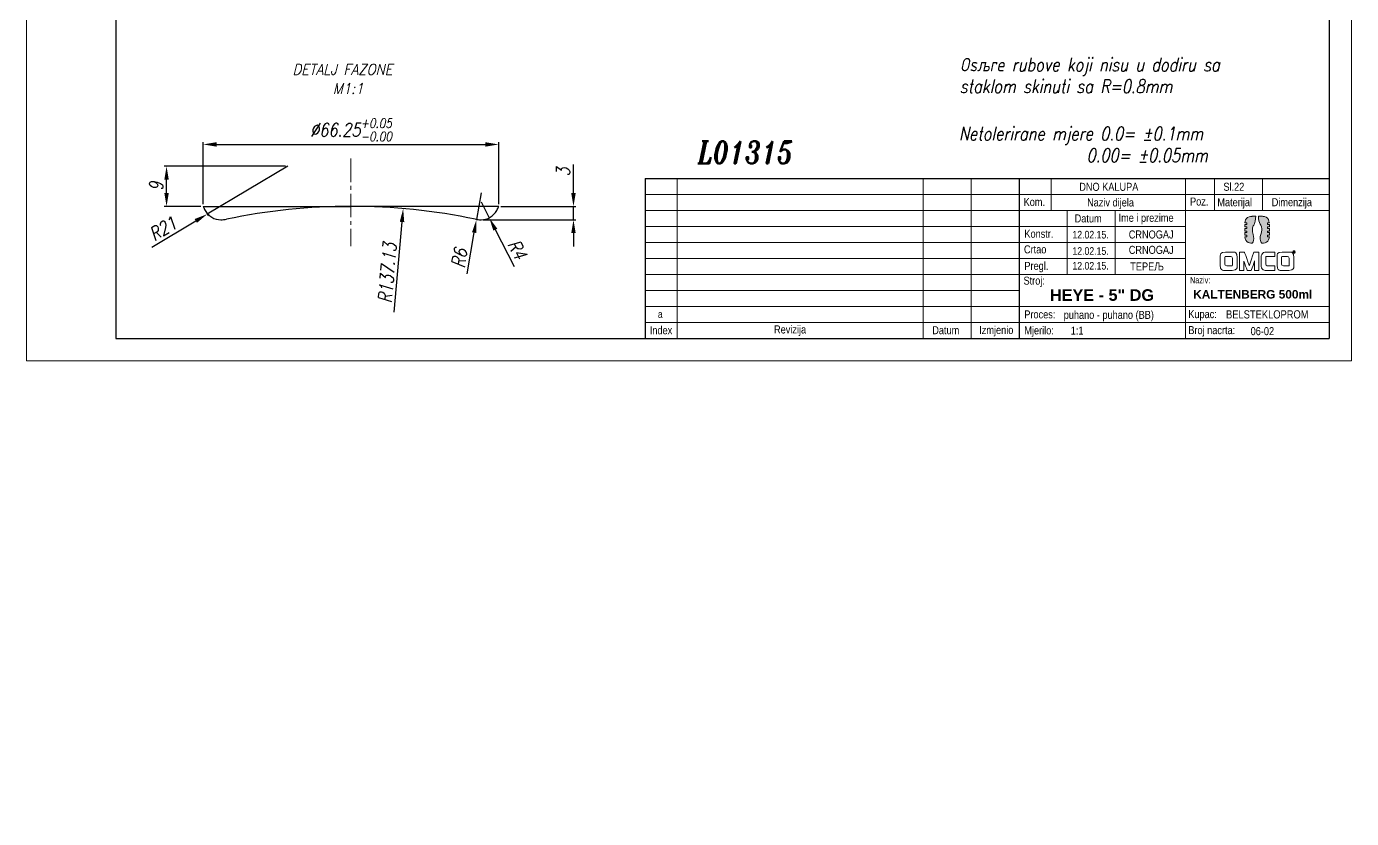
# Model space of a CAD drawing. Extents: x 89 to 647, y -82 to 440.
# Drawn here: x 89 to 386, y -82.5 to 94.9 of the extents above; entities that cross this region are included whole.
import ezdxf

# ---------------------------------------------------------------- set-up
doc = ezdxf.new("R2010")
doc.units = 0
doc.header["$LTSCALE"] = 7
doc.header["$MEASUREMENT"] = 0
doc.linetypes.add('CENTER2', pattern=[1.125, 0.75, -0.125, 0.125, -0.125])
doc.layers.get('0').update_dxf_attribs({"linetype": 'CONTINUOUS', "lineweight": 15})
doc.layers.add('1', color=1, linetype='CENTER2', lineweight=15)
doc.layers.add('3', color=3, linetype='CONTINUOUS', lineweight=30)
doc.styles.add('ITALIC', font='italic.shx', dxfattribs={"width": 0.9, "height": 3})
doc.styles.add('ITALICT', font='ITALICT.shx', dxfattribs={"width": 0.8, "height": 3})
doc.styles.get("Standard").update_dxf_attribs({"font": 'isocp.shx', "height": 3})
doc.styles.add('style2', font='swissc.ttf')
doc.dimstyles.get("Standard").update_dxf_attribs({"dimtxt": 3, "dimasz": 3, "dimexe": 0.5, "dimexo": 0.5, "dimgap": 0.8, "dimtad": 1, "dimdsep": 46, "dimtxsty": 'ITALICT', "dimcen": 0.09, "dimazin": 2, "dimtfac": 1, "dimtmove": 0, "dimatfit": 3, "dimfxl": 1, "dimtolj": 1, "dimtzin": 0, "dimarcsym": 0})

# ---------------------------------------------------------------- blocks, each defined once
blk = doc.blocks.new('*D67')
at = {"color": 0, "lineweight": -2, "transparency": 16777216}
for p, q in [((128.61, 55.15), (128.61, 69.03)), ((131.61, 68.53), (191.86, 68.53)), ((194.86, 55.15), (194.86, 69.03))]:
    blk.add_line(p, q, dxfattribs=at)
at = {"color": 0, "transparency": 16777216}
for points in [[(131.61, 69.03), (131.61, 68.03), (128.61, 68.53)], [(191.86, 69.03), (191.86, 68.03), (194.86, 68.53)]]:
    blk.add_solid(points, dxfattribs=at)
at = {"color": 0, "transparency": 16777216, "insert": (161.74, 71.81), "char_height": 3, "attachment_point": 5, "style": 'ITALICT'}
blk.add_mtext('\\A1;%%c66.25{}{\\H0.71x;\\C3;\\S+0.05^ -0.00;}', dxfattribs=at)
blk = doc.blocks.new('*D68')
at = {"color": 0, "lineweight": -2, "transparency": 16777216}
for p, q in [((147.09, 63.65), (119.9, 63.65)), ((120.4, 57.65), (120.4, 60.65)), ((128.11, 54.65), (119.9, 54.65))]:
    blk.add_line(p, q, dxfattribs=at)
at = {"color": 0, "transparency": 16777216}
for points in [[(119.9, 60.65), (120.9, 60.65), (120.4, 63.65)], [(119.9, 57.65), (120.9, 57.65), (120.4, 54.65)]]:
    blk.add_solid(points, dxfattribs=at)
at = {"color": 0, "transparency": 16777216, "insert": (118.1, 59.15), "char_height": 3, "attachment_point": 5, "rotation": 90, "style": 'ITALICT'}
blk.add_mtext('\\A1;9', dxfattribs=at)
blk = doc.blocks.new('*D69')
at = {"color": 0, "lineweight": -2, "transparency": 16777216}
for p, q in [((211.61, 57.65), (211.61, 64.07)), ((195.36, 54.65), (212.11, 54.65)), ((211.61, 51.65), (211.61, 54.65)), ((191.39, 51.65), (212.11, 51.65)), ((211.61, 48.65), (211.61, 45.65))]:
    blk.add_line(p, q, dxfattribs=at)
at = {"color": 0, "transparency": 16777216}
for points in [[(211.11, 57.65), (212.11, 57.65), (211.61, 54.65)], [(211.11, 48.65), (212.11, 48.65), (211.61, 51.65)]]:
    blk.add_solid(points, dxfattribs=at)
at = {"color": 0, "transparency": 16777216, "insert": (209.31, 62.36), "char_height": 3, "attachment_point": 5, "rotation": 90, "style": 'ITALICT'}
blk.add_mtext('\\A1;3', dxfattribs=at)
blk = doc.blocks.new('*D70')
at = {"color": 0, "lineweight": -2, "transparency": 16777216}
for p, q in [((147.59, 63.65), (129.53, 52.92)), ((117.1, 45.54), (126.95, 51.39))]:
    blk.add_line(p, q, dxfattribs=at)
blk.add_arc((147.59, 63.65), 21, 209.4367, 212.0784, dxfattribs=at)
at = {"color": 0, "transparency": 16777216}
blk.add_solid([(126.7, 51.82), (127.21, 50.96), (129.53, 52.92)], dxfattribs=at)
at = {"color": 0, "transparency": 16777216, "insert": (119.56, 49.67), "char_height": 3, "attachment_point": 5, "rotation": 30.7142, "style": 'ITALICT'}
blk.add_mtext('\\A1;R21', dxfattribs=at)
blk = doc.blocks.new('*D71')
at = {"color": 0, "lineweight": -2, "transparency": 16777216}
blk.add_line((171.45, 30.97), (173.18, 51.16), dxfattribs=at)
at = {"color": 0, "transparency": 16777216}
blk.add_solid([(172.68, 51.2), (173.68, 51.11), (173.44, 54.15)], dxfattribs=at)
at = {"color": 0, "transparency": 16777216, "insert": (169.9, 39.77), "char_height": 3, "attachment_point": 5, "rotation": 85.1065, "style": 'ITALICT'}
blk.add_mtext('\\A1;R137.13', dxfattribs=at)
blk = doc.blocks.new('*D72')
at = {"color": 0, "lineweight": -2, "transparency": 16777216}
for p, q in [((190.89, 55.65), (192.73, 52.09)), ((198.42, 41.08), (194.1, 49.43))]:
    blk.add_line(p, q, dxfattribs=at)
at = {"color": 0, "transparency": 16777216}
blk.add_solid([(194.55, 49.66), (193.66, 49.2), (192.73, 52.09)], dxfattribs=at)
at = {"color": 0, "transparency": 16777216, "insert": (198.99, 44.98), "char_height": 3, "attachment_point": 5, "rotation": 297.3329, "style": 'ITALICT'}
blk.add_mtext('\\A1;R4', dxfattribs=at)
blk = doc.blocks.new('*D73')
at = {"color": 0, "lineweight": -2, "transparency": 16777216}
for p, q in [((190.89, 57.65), (189.87, 51.73)), ((187.77, 39.51), (189.36, 48.78))]:
    blk.add_line(p, q, dxfattribs=at)
at = {"color": 0, "transparency": 16777216}
blk.add_solid([(188.87, 48.86), (189.85, 48.69), (189.87, 51.73)], dxfattribs=at)
at = {"color": 0, "transparency": 16777216, "insert": (186.04, 43.06), "char_height": 3, "attachment_point": 5, "rotation": 80.2365, "style": 'ITALICT'}
blk.add_mtext('\\A1;R6', dxfattribs=at)

msp = doc.modelspace()

# ---------------------------------------------------------------- hatches: boundary and pattern name
h = msp.add_hatch(color=142)
h.dxf.hatch_style = 1
edge = h.paths.add_edge_path()
edge.add_spline(control_points=[(363.787, 49.635), (363.787, 50.395), (364.456, 50.599), (364.53, 52.422)], knot_values=[0.952381, 0.952381, 0.952381, 0.952381, 1, 1, 1, 1], degree=3, periodic=0)
edge.add_spline(control_points=[(364.53, 52.422), (364.53, 52.422), (363.758, 52.422), (363.758, 52.422)], knot_values=[0, 0, 0, 0, 0.047619, 0.047619, 0.047619, 0.047619], degree=3, periodic=0)
edge.add_spline(control_points=[(363.758, 52.422), (362.454, 52.422), (362.157, 51.417), (362.089, 50.958), (362.089, 50.958), (362.089, 50.958), (362.2, 50.958), (362.31, 50.958)], knot_values=[0.047619, 0.047619, 0.047619, 0.047619, 0.0952381, 0.0952381, 0.0952381, 0.0952381, 0.1190476, 0.1190476, 0.1190476, 0.1190476], degree=3, periodic=0)
edge.add_spline(control_points=[(362.31, 50.958), (362.421, 50.958), (362.531, 50.958), (362.531, 50.958), (362.531, 50.958), (362.531, 50.958), (362.531, 50.866), (362.531, 50.773)], knot_values=[0.1190476, 0.1190476, 0.1190476, 0.1190476, 0.1428571, 0.1428571, 0.1428571, 0.1428571, 0.1666667, 0.1666667, 0.1666667, 0.1666667], degree=3, periodic=0)
edge.add_spline(control_points=[(362.531, 50.773), (362.531, 50.681), (362.531, 50.588), (362.531, 50.588), (362.531, 50.588), (362.531, 50.588), (362.416, 50.588), (362.3, 50.588)], knot_values=[0.1666667, 0.1666667, 0.1666667, 0.1666667, 0.1904762, 0.1904762, 0.1904762, 0.1904762, 0.2142857, 0.2142857, 0.2142857, 0.2142857], degree=3, periodic=0)
edge.add_spline(control_points=[(362.3, 50.588), (362.185, 50.588), (362.069, 50.588), (362.069, 50.588), (362.069, 50.588), (362.069, 50.588), (362.069, 50.452), (362.069, 50.317)], knot_values=[0.2142857, 0.2142857, 0.2142857, 0.2142857, 0.2380952, 0.2380952, 0.2380952, 0.2380952, 0.2619048, 0.2619048, 0.2619048, 0.2619048], degree=3, periodic=0)
edge.add_spline(control_points=[(362.069, 50.317), (362.069, 50.181), (362.069, 50.045), (362.069, 50.045), (362.069, 50.045), (362.069, 50.045), (362.185, 50.045), (362.3, 50.045)], knot_values=[0.2619048, 0.2619048, 0.2619048, 0.2619048, 0.2857143, 0.2857143, 0.2857143, 0.2857143, 0.3095238, 0.3095238, 0.3095238, 0.3095238], degree=3, periodic=0)
edge.add_spline(control_points=[(362.3, 50.045), (362.416, 50.045), (362.531, 50.045), (362.531, 50.045), (362.531, 50.045), (362.531, 50.045), (362.531, 49.953), (362.531, 49.86)], knot_values=[0.3095238, 0.3095238, 0.3095238, 0.3095238, 0.3333333, 0.3333333, 0.3333333, 0.3333333, 0.3571429, 0.3571429, 0.3571429, 0.3571429], degree=3, periodic=0)
edge.add_spline(control_points=[(362.531, 49.86), (362.531, 49.768), (362.531, 49.675), (362.531, 49.675), (362.531, 49.675), (362.531, 49.675), (362.416, 49.675), (362.3, 49.675)], knot_values=[0.3571429, 0.3571429, 0.3571429, 0.3571429, 0.3809524, 0.3809524, 0.3809524, 0.3809524, 0.4047619, 0.4047619, 0.4047619, 0.4047619], degree=3, periodic=0)
edge.add_spline(control_points=[(362.3, 49.675), (362.185, 49.675), (362.069, 49.675), (362.069, 49.675), (362.069, 49.675), (362.069, 49.675), (362.069, 49.539), (362.069, 49.404)], knot_values=[0.4047619, 0.4047619, 0.4047619, 0.4047619, 0.4285714, 0.4285714, 0.4285714, 0.4285714, 0.452381, 0.452381, 0.452381, 0.452381], degree=3, periodic=0)
edge.add_spline(control_points=[(362.069, 49.404), (362.069, 49.268), (362.069, 49.132), (362.069, 49.132), (362.069, 49.132), (362.069, 49.132), (362.185, 49.132), (362.3, 49.132)], knot_values=[0.452381, 0.452381, 0.452381, 0.452381, 0.4761905, 0.4761905, 0.4761905, 0.4761905, 0.5, 0.5, 0.5, 0.5], degree=3, periodic=0)
edge.add_spline(control_points=[(362.3, 49.132), (362.416, 49.132), (362.531, 49.132), (362.531, 49.132), (362.531, 49.132), (362.531, 49.132), (362.531, 49.039), (362.531, 48.947)], knot_values=[0.5, 0.5, 0.5, 0.5, 0.5238095, 0.5238095, 0.5238095, 0.5238095, 0.547619, 0.547619, 0.547619, 0.547619], degree=3, periodic=0)
edge.add_spline(control_points=[(362.531, 48.947), (362.531, 48.855), (362.531, 48.762), (362.531, 48.762), (362.531, 48.762), (362.531, 48.762), (362.416, 48.762), (362.3, 48.762)], knot_values=[0.547619, 0.547619, 0.547619, 0.547619, 0.5714286, 0.5714286, 0.5714286, 0.5714286, 0.5952381, 0.5952381, 0.5952381, 0.5952381], degree=3, periodic=0)
edge.add_spline(control_points=[(362.3, 48.762), (362.185, 48.762), (362.069, 48.762), (362.069, 48.762), (362.069, 48.762), (362.069, 48.762), (362.069, 48.626), (362.069, 48.49)], knot_values=[0.5952381, 0.5952381, 0.5952381, 0.5952381, 0.6190476, 0.6190476, 0.6190476, 0.6190476, 0.6428571, 0.6428571, 0.6428571, 0.6428571], degree=3, periodic=0)
edge.add_spline(control_points=[(362.069, 48.49), (362.069, 48.355), (362.069, 48.219), (362.069, 48.219), (362.069, 48.219), (362.069, 48.219), (362.185, 48.219), (362.3, 48.219)], knot_values=[0.6428571, 0.6428571, 0.6428571, 0.6428571, 0.6666667, 0.6666667, 0.6666667, 0.6666667, 0.6904762, 0.6904762, 0.6904762, 0.6904762], degree=3, periodic=0)
edge.add_spline(control_points=[(362.3, 48.219), (362.416, 48.219), (362.531, 48.219), (362.531, 48.219), (362.531, 48.219), (362.531, 48.219), (362.531, 48.126), (362.531, 48.034)], knot_values=[0.6904762, 0.6904762, 0.6904762, 0.6904762, 0.7142857, 0.7142857, 0.7142857, 0.7142857, 0.7380952, 0.7380952, 0.7380952, 0.7380952], degree=3, periodic=0)
edge.add_spline(control_points=[(362.531, 48.034), (362.531, 47.942), (362.531, 47.849), (362.531, 47.849), (362.531, 47.849), (362.531, 47.849), (362.086, 47.849), (362.086, 47.849)], knot_values=[0.7380952, 0.7380952, 0.7380952, 0.7380952, 0.7619048, 0.7619048, 0.7619048, 0.7619048, 0.8095238, 0.8095238, 0.8095238, 0.8095238], degree=3, periodic=0)
edge.add_spline(control_points=[(362.086, 47.849), (362.243, 46.457), (363.474, 46.385), (363.655, 46.385)], knot_values=[0.8095238, 0.8095238, 0.8095238, 0.8095238, 0.8571429, 0.8571429, 0.8571429, 0.8571429], degree=3, periodic=0)
edge.add_spline(control_points=[(363.655, 46.385), (363.655, 46.385), (363.792, 46.385), (363.792, 46.385)], knot_values=[0.8571429, 0.8571429, 0.8571429, 0.8571429, 0.9047619, 0.9047619, 0.9047619, 0.9047619], degree=3, periodic=0)
edge.add_spline(control_points=[(363.792, 46.385), (364.438, 47.314), (363.787, 48.667), (363.787, 49.635)], knot_values=[0.9047619, 0.9047619, 0.9047619, 0.9047619, 0.952381, 0.952381, 0.952381, 0.952381], degree=3, periodic=0)
h = msp.add_hatch(color=253)
h.dxf.hatch_style = 1
edge = h.paths.add_edge_path()
edge.add_spline(control_points=[(367.597, 50.958), (367.435, 52.341), (366.211, 52.422), (366.029, 52.422), (366.029, 52.422), (366.029, 52.422), (365.155, 52.422), (365.155, 52.422)], knot_values=[0.6666667, 0.6666667, 0.6666667, 0.6666667, 0.7142857, 0.7142857, 0.7142857, 0.7142857, 0.7619048, 0.7619048, 0.7619048, 0.7619048], degree=3, periodic=0)
edge.add_spline(control_points=[(365.155, 52.422), (365.228, 50.599), (365.898, 50.395), (365.898, 49.635)], knot_values=[0.7619048, 0.7619048, 0.7619048, 0.7619048, 0.8095238, 0.8095238, 0.8095238, 0.8095238], degree=3, periodic=0)
edge.add_spline(control_points=[(365.898, 49.635), (365.898, 48.667), (365.247, 47.314), (365.893, 46.385)], knot_values=[0.8095238, 0.8095238, 0.8095238, 0.8095238, 0.8571429, 0.8571429, 0.8571429, 0.8571429], degree=3, periodic=0)
edge.add_spline(control_points=[(365.893, 46.385), (365.893, 46.385), (365.937, 46.385), (365.937, 46.385)], knot_values=[0.8571429, 0.8571429, 0.8571429, 0.8571429, 0.9047619, 0.9047619, 0.9047619, 0.9047619], degree=3, periodic=0)
edge.add_spline(control_points=[(365.937, 46.385), (367.24, 46.385), (367.531, 47.39), (367.597, 47.849), (367.597, 47.849), (367.597, 47.849), (367.486, 47.849), (367.375, 47.849)], knot_values=[0.9047619, 0.9047619, 0.9047619, 0.9047619, 0.952381, 0.952381, 0.952381, 0.952381, 0.9761905, 0.9761905, 0.9761905, 0.9761905], degree=3, periodic=0)
edge.add_spline(control_points=[(367.375, 47.849), (367.264, 47.849), (367.153, 47.849), (367.153, 47.849), (367.153, 47.849), (367.153, 47.942), (367.153, 48.034)], knot_values=[0.9761905, 0.9761905, 0.9761905, 0.9761905, 1, 1, 1, 1.0238095, 1.0238095, 1.0238095, 1.0238095], degree=3, periodic=0)
edge.add_spline(control_points=[(367.153, 48.034), (367.153, 48.126), (367.153, 48.219), (367.153, 48.219), (367.153, 48.219), (367.153, 48.219), (367.269, 48.219), (367.384, 48.219)], knot_values=[0.0238095, 0.0238095, 0.0238095, 0.0238095, 0.047619, 0.047619, 0.047619, 0.047619, 0.0714286, 0.0714286, 0.0714286, 0.0714286], degree=3, periodic=0)
edge.add_spline(control_points=[(367.384, 48.219), (367.5, 48.219), (367.616, 48.219), (367.616, 48.219), (367.616, 48.219), (367.616, 48.219), (367.616, 48.355), (367.616, 48.49)], knot_values=[0.0714286, 0.0714286, 0.0714286, 0.0714286, 0.0952381, 0.0952381, 0.0952381, 0.0952381, 0.1190476, 0.1190476, 0.1190476, 0.1190476], degree=3, periodic=0)
edge.add_spline(control_points=[(367.616, 48.49), (367.616, 48.626), (367.616, 48.762), (367.616, 48.762), (367.616, 48.762), (367.616, 48.762), (367.5, 48.762), (367.384, 48.762)], knot_values=[0.1190476, 0.1190476, 0.1190476, 0.1190476, 0.1428571, 0.1428571, 0.1428571, 0.1428571, 0.1666667, 0.1666667, 0.1666667, 0.1666667], degree=3, periodic=0)
edge.add_spline(control_points=[(367.384, 48.762), (367.269, 48.762), (367.153, 48.762), (367.153, 48.762), (367.153, 48.762), (367.153, 48.762), (367.153, 48.855), (367.153, 48.947)], knot_values=[0.1666667, 0.1666667, 0.1666667, 0.1666667, 0.1904762, 0.1904762, 0.1904762, 0.1904762, 0.2142857, 0.2142857, 0.2142857, 0.2142857], degree=3, periodic=0)
edge.add_spline(control_points=[(367.153, 48.947), (367.153, 49.039), (367.153, 49.132), (367.153, 49.132), (367.153, 49.132), (367.153, 49.132), (367.269, 49.132), (367.384, 49.132)], knot_values=[0.2142857, 0.2142857, 0.2142857, 0.2142857, 0.2380952, 0.2380952, 0.2380952, 0.2380952, 0.2619048, 0.2619048, 0.2619048, 0.2619048], degree=3, periodic=0)
edge.add_spline(control_points=[(367.384, 49.132), (367.5, 49.132), (367.616, 49.132), (367.616, 49.132), (367.616, 49.132), (367.616, 49.132), (367.616, 49.268), (367.616, 49.404)], knot_values=[0.2619048, 0.2619048, 0.2619048, 0.2619048, 0.2857143, 0.2857143, 0.2857143, 0.2857143, 0.3095238, 0.3095238, 0.3095238, 0.3095238], degree=3, periodic=0)
edge.add_spline(control_points=[(367.616, 49.404), (367.616, 49.539), (367.616, 49.675), (367.616, 49.675), (367.616, 49.675), (367.616, 49.675), (367.5, 49.675), (367.384, 49.675)], knot_values=[0.3095238, 0.3095238, 0.3095238, 0.3095238, 0.3333333, 0.3333333, 0.3333333, 0.3333333, 0.3571429, 0.3571429, 0.3571429, 0.3571429], degree=3, periodic=0)
edge.add_spline(control_points=[(367.384, 49.675), (367.269, 49.675), (367.153, 49.675), (367.153, 49.675), (367.153, 49.675), (367.153, 49.675), (367.153, 49.768), (367.153, 49.86)], knot_values=[0.3571429, 0.3571429, 0.3571429, 0.3571429, 0.3809524, 0.3809524, 0.3809524, 0.3809524, 0.4047619, 0.4047619, 0.4047619, 0.4047619], degree=3, periodic=0)
edge.add_spline(control_points=[(367.153, 49.86), (367.153, 49.953), (367.153, 50.045), (367.153, 50.045), (367.153, 50.045), (367.153, 50.045), (367.269, 50.045), (367.384, 50.045)], knot_values=[0.4047619, 0.4047619, 0.4047619, 0.4047619, 0.4285714, 0.4285714, 0.4285714, 0.4285714, 0.452381, 0.452381, 0.452381, 0.452381], degree=3, periodic=0)
edge.add_spline(control_points=[(367.384, 50.045), (367.5, 50.045), (367.616, 50.045), (367.616, 50.045), (367.616, 50.045), (367.616, 50.045), (367.616, 50.181), (367.616, 50.317)], knot_values=[0.452381, 0.452381, 0.452381, 0.452381, 0.4761905, 0.4761905, 0.4761905, 0.4761905, 0.5, 0.5, 0.5, 0.5], degree=3, periodic=0)
edge.add_spline(control_points=[(367.616, 50.317), (367.616, 50.452), (367.616, 50.588), (367.616, 50.588), (367.616, 50.588), (367.616, 50.588), (367.5, 50.588), (367.384, 50.588)], knot_values=[0.5, 0.5, 0.5, 0.5, 0.5238095, 0.5238095, 0.5238095, 0.5238095, 0.547619, 0.547619, 0.547619, 0.547619], degree=3, periodic=0)
edge.add_spline(control_points=[(367.384, 50.588), (367.269, 50.588), (367.153, 50.588), (367.153, 50.588), (367.153, 50.588), (367.153, 50.588), (367.153, 50.681), (367.153, 50.773)], knot_values=[0.547619, 0.547619, 0.547619, 0.547619, 0.5714286, 0.5714286, 0.5714286, 0.5714286, 0.5952381, 0.5952381, 0.5952381, 0.5952381], degree=3, periodic=0)
edge.add_spline(control_points=[(367.153, 50.773), (367.153, 50.866), (367.153, 50.958), (367.153, 50.958), (367.153, 50.958), (367.153, 50.958), (367.597, 50.958), (367.597, 50.958)], knot_values=[0.5952381, 0.5952381, 0.5952381, 0.5952381, 0.6190476, 0.6190476, 0.6190476, 0.6190476, 0.6666667, 0.6666667, 0.6666667, 0.6666667], degree=3, periodic=0)

# ---------------------------------------------------------------- linework, layer by layer
for p, q in [((89.007, 440.033), (89.007, 20.033)), ((386.007, 440.033), (386.007, 20.033)), ((234.858, 60.909), (234.858, 25.033)), ((289.994, 60.909), (289.994, 25.033)), ((300.757, 60.909), (300.757, 25.033)), ((318.696, 60.909), (318.696, 53.734)), ((348.832, 60.909), (348.832, 25.033)), ((355.29, 60.909), (355.29, 53.734)), ((366.053, 60.909), (366.053, 53.734)), ((227.683, 57.322), (381.007, 57.322)), ((381.007, 53.734), (227.683, 53.734)), ((322.283, 53.734), (322.283, 39.384)), ((333.046, 53.734), (333.046, 39.384)), ((227.683, 50.147), (348.832, 50.147)), ((227.683, 46.559), (348.832, 46.559)), ((227.683, 42.971), (348.832, 42.971)), ((227.683, 39.384), (381.007, 39.384)), ((311.52, 35.796), (227.683, 35.796)), ((227.683, 32.208), (381.007, 32.208)), ((227.683, 28.621), (381.007, 28.621)), ((89.007, 20.033), (386.007, 20.033))]:
    msp.add_line(p, q)
at = {"color": 142}
msp.add_open_spline([(364.53, 52.422), (364.53, 52.422), (363.758, 52.422), (363.758, 52.422), (363.758, 52.422), (362.454, 52.422), (362.157, 51.417), (362.089, 50.958), (362.089, 50.958), (362.089, 50.958), (362.531, 50.958), (362.531, 50.958), (362.531, 50.958), (362.531, 50.958), (362.531, 50.588), (362.531, 50.588), (362.531, 50.588), (362.531, 50.588), (362.069, 50.588), (362.069, 50.588), (362.069, 50.588), (362.069, 50.588), (362.069, 50.045), (362.069, 50.045), (362.069, 50.045), (362.069, 50.045), (362.531, 50.045), (362.531, 50.045), (362.531, 50.045), (362.531, 50.045), (362.531, 49.675), (362.531, 49.675), (362.531, 49.675), (362.531, 49.675), (362.069, 49.675), (362.069, 49.675), (362.069, 49.675), (362.069, 49.675), (362.069, 49.132), (362.069, 49.132), (362.069, 49.132), (362.069, 49.132), (362.531, 49.132), (362.531, 49.132), (362.531, 49.132), (362.531, 49.132), (362.531, 48.762), (362.531, 48.762), (362.531, 48.762), (362.531, 48.762), (362.069, 48.762), (362.069, 48.762), (362.069, 48.762), (362.069, 48.762), (362.069, 48.219), (362.069, 48.219), (362.069, 48.219), (362.069, 48.219), (362.531, 48.219), (362.531, 48.219), (362.531, 48.219), (362.531, 48.219), (362.531, 47.849), (362.531, 47.849), (362.531, 47.849), (362.531, 47.849), (362.086, 47.849), (362.086, 47.849), (362.086, 47.849), (362.243, 46.457), (363.474, 46.385), (363.655, 46.385), (363.655, 46.385), (363.655, 46.385), (363.792, 46.385), (363.792, 46.385), (363.792, 46.385), (364.438, 47.314), (363.787, 48.667), (363.787, 49.635), (363.787, 49.635), (363.787, 50.395), (364.456, 50.599), (364.53, 52.422)], degree=3, knots=[0, 0, 0, 0, 0.047619, 0.047619, 0.047619, 0.0714286, 0.0952381, 0.0952381, 0.0952381, 0.1190476, 0.1428571, 0.1428571, 0.1428571, 0.1666667, 0.1904762, 0.1904762, 0.1904762, 0.2142857, 0.2380952, 0.2380952, 0.2380952, 0.2619048, 0.2857143, 0.2857143, 0.2857143, 0.3095238, 0.3333333, 0.3333333, 0.3333333, 0.3571429, 0.3809524, 0.3809524, 0.3809524, 0.4047619, 0.4285714, 0.4285714, 0.4285714, 0.452381, 0.4761905, 0.4761905, 0.4761905, 0.5, 0.5238095, 0.5238095, 0.5238095, 0.547619, 0.5714286, 0.5714286, 0.5714286, 0.5952381, 0.6190476, 0.6190476, 0.6190476, 0.6428571, 0.6666667, 0.6666667, 0.6666667, 0.6904762, 0.7142857, 0.7142857, 0.7142857, 0.7380952, 0.7619048, 0.7619048, 0.7619048, 0.7857143, 0.8095238, 0.8095238, 0.8095238, 0.8333333, 0.8571429, 0.8571429, 0.8571429, 0.8809524, 0.9047619, 0.9047619, 0.9047619, 0.9285714, 0.952381, 0.952381, 0.952381, 0.9761905, 1, 1, 1, 1], dxfattribs=at)
at = {"color": 253}
msp.add_open_spline([(367.153, 47.849), (367.153, 47.849), (367.153, 48.219), (367.153, 48.219), (367.153, 48.219), (367.153, 48.219), (367.616, 48.219), (367.616, 48.219), (367.616, 48.219), (367.616, 48.219), (367.616, 48.762), (367.616, 48.762), (367.616, 48.762), (367.616, 48.762), (367.153, 48.762), (367.153, 48.762), (367.153, 48.762), (367.153, 48.762), (367.153, 49.132), (367.153, 49.132), (367.153, 49.132), (367.153, 49.132), (367.616, 49.132), (367.616, 49.132), (367.616, 49.132), (367.616, 49.132), (367.616, 49.675), (367.616, 49.675), (367.616, 49.675), (367.616, 49.675), (367.153, 49.675), (367.153, 49.675), (367.153, 49.675), (367.153, 49.675), (367.153, 50.045), (367.153, 50.045), (367.153, 50.045), (367.153, 50.045), (367.616, 50.045), (367.616, 50.045), (367.616, 50.045), (367.616, 50.045), (367.616, 50.588), (367.616, 50.588), (367.616, 50.588), (367.616, 50.588), (367.153, 50.588), (367.153, 50.588), (367.153, 50.588), (367.153, 50.588), (367.153, 50.958), (367.153, 50.958), (367.153, 50.958), (367.153, 50.958), (367.597, 50.958), (367.597, 50.958), (367.597, 50.958), (367.435, 52.341), (366.211, 52.422), (366.029, 52.422), (366.029, 52.422), (366.029, 52.422), (365.155, 52.422), (365.155, 52.422), (365.155, 52.422), (365.228, 50.599), (365.898, 50.395), (365.898, 49.635), (365.898, 49.635), (365.898, 48.667), (365.247, 47.314), (365.893, 46.385), (365.893, 46.385), (365.893, 46.385), (365.937, 46.385), (365.937, 46.385), (365.937, 46.385), (367.24, 46.385), (367.531, 47.39), (367.597, 47.849), (367.597, 47.849), (367.597, 47.849), (367.153, 47.849), (367.153, 47.849)], degree=3, knots=[0, 0, 0, 0, 0.047619, 0.047619, 0.047619, 0.0714286, 0.0952381, 0.0952381, 0.0952381, 0.1190476, 0.1428571, 0.1428571, 0.1428571, 0.1666667, 0.1904762, 0.1904762, 0.1904762, 0.2142857, 0.2380952, 0.2380952, 0.2380952, 0.2619048, 0.2857143, 0.2857143, 0.2857143, 0.3095238, 0.3333333, 0.3333333, 0.3333333, 0.3571429, 0.3809524, 0.3809524, 0.3809524, 0.4047619, 0.4285714, 0.4285714, 0.4285714, 0.452381, 0.4761905, 0.4761905, 0.4761905, 0.5, 0.5238095, 0.5238095, 0.5238095, 0.547619, 0.5714286, 0.5714286, 0.5714286, 0.5952381, 0.6190476, 0.6190476, 0.6190476, 0.6428571, 0.6666667, 0.6666667, 0.6666667, 0.6904762, 0.7142857, 0.7142857, 0.7142857, 0.7380952, 0.7619048, 0.7619048, 0.7619048, 0.7857143, 0.8095238, 0.8095238, 0.8095238, 0.8333333, 0.8571429, 0.8571429, 0.8571429, 0.8809524, 0.9047619, 0.9047619, 0.9047619, 0.9285714, 0.952381, 0.952381, 0.952381, 0.9761905, 1, 1, 1, 1], dxfattribs=at)
for points, knots in [([(373.101, 44.154), (372.948, 44.154), (372.824, 44.279), (372.824, 44.432), (372.824, 44.432), (372.824, 44.585), (372.948, 44.709), (373.101, 44.709), (373.101, 44.709), (373.254, 44.709), (373.379, 44.585), (373.379, 44.432), (373.379, 44.432), (373.379, 44.279), (373.254, 44.154), (373.101, 44.154)], [0, 0, 0, 0, 0.25, 0.25, 0.25, 0.375, 0.5, 0.5, 0.5, 0.625, 0.75, 0.75, 0.75, 0.875, 1, 1, 1, 1]), ([(373.101, 44.648), (372.983, 44.648), (372.885, 44.55), (372.885, 44.432), (372.885, 44.432), (372.885, 44.313), (372.983, 44.216), (373.101, 44.216), (373.101, 44.216), (373.22, 44.216), (373.317, 44.313), (373.317, 44.432), (373.317, 44.432), (373.317, 44.55), (373.22, 44.648), (373.101, 44.648)], [0, 0, 0, 0, 0.25, 0.25, 0.25, 0.375, 0.5, 0.5, 0.5, 0.625, 0.75, 0.75, 0.75, 0.875, 1, 1, 1, 1]), ([(373.164, 44.384), (373.164, 44.384), (373.222, 44.296), (373.222, 44.296), (373.222, 44.296), (373.222, 44.296), (373.145, 44.296), (373.145, 44.296), (373.145, 44.296), (373.145, 44.296), (373.097, 44.374), (373.097, 44.374), (373.097, 44.374), (373.097, 44.374), (373.067, 44.374), (373.067, 44.374), (373.067, 44.374), (373.067, 44.374), (373.067, 44.296), (373.067, 44.296), (373.067, 44.296), (373.067, 44.296), (372.998, 44.296), (372.998, 44.296), (372.998, 44.296), (372.998, 44.296), (372.998, 44.577), (372.998, 44.577), (372.998, 44.577), (372.998, 44.577), (373.12, 44.577), (373.12, 44.577), (373.12, 44.577), (373.143, 44.577), (373.227, 44.577), (373.227, 44.476), (373.227, 44.476), (373.227, 44.422), (373.195, 44.396), (373.164, 44.384)], [0, 0, 0, 0, 0.1, 0.1, 0.1, 0.15, 0.2, 0.2, 0.2, 0.25, 0.3, 0.3, 0.3, 0.35, 0.4, 0.4, 0.4, 0.45, 0.5, 0.5, 0.5, 0.55, 0.6, 0.6, 0.6, 0.65, 0.7, 0.7, 0.7, 0.75, 0.8, 0.8, 0.8, 0.85, 0.9, 0.9, 0.9, 0.95, 1, 1, 1, 1]), ([(359.234, 40.305), (359.234, 40.305), (357.68, 40.305), (357.68, 40.305), (357.68, 40.305), (357.548, 40.305), (356.6, 40.36), (356.6, 41.51), (356.6, 41.51), (356.6, 41.51), (356.6, 43.266), (356.6, 43.266), (356.6, 43.266), (356.6, 43.266), (356.6, 44.415), (357.749, 44.415), (357.749, 44.415), (357.749, 44.415), (359.296, 44.415), (359.296, 44.415), (359.296, 44.415), (359.429, 44.415), (360.376, 44.353), (360.376, 43.203), (360.376, 43.203), (360.376, 43.203), (360.376, 41.454), (360.376, 41.454), (360.376, 41.454), (360.376, 41.454), (360.383, 40.305), (359.234, 40.305)], [0, 0, 0, 0, 0.125, 0.125, 0.125, 0.1875, 0.25, 0.25, 0.25, 0.3125, 0.375, 0.375, 0.375, 0.4375, 0.5, 0.5, 0.5, 0.5625, 0.625, 0.625, 0.625, 0.6875, 0.75, 0.75, 0.75, 0.8125, 0.875, 0.875, 0.875, 0.9375, 1, 1, 1, 1]), ([(359.331, 42.966), (359.331, 42.966), (359.331, 43.44), (358.927, 43.44), (358.927, 43.44), (358.927, 43.44), (357.777, 43.44), (357.777, 43.44), (357.777, 43.44), (357.777, 43.44), (357.645, 43.433), (357.645, 43.3), (357.645, 43.3), (357.645, 43.3), (357.645, 41.816), (357.645, 41.816), (357.645, 41.816), (357.645, 41.816), (357.645, 41.35), (358.049, 41.35), (358.049, 41.35), (358.049, 41.35), (359.199, 41.35), (359.199, 41.35), (359.199, 41.35), (359.199, 41.35), (359.331, 41.35), (359.331, 41.482), (359.331, 41.482), (359.331, 41.482), (359.331, 42.966), (359.331, 42.966)], [0, 0, 0, 0, 0.125, 0.125, 0.125, 0.1875, 0.25, 0.25, 0.25, 0.3125, 0.375, 0.375, 0.375, 0.4375, 0.5, 0.5, 0.5, 0.5625, 0.625, 0.625, 0.625, 0.6875, 0.75, 0.75, 0.75, 0.8125, 0.875, 0.875, 0.875, 0.9375, 1, 1, 1, 1]), ([(364.292, 40.305), (364.292, 40.305), (364.292, 42.457), (364.292, 42.457), (364.292, 42.457), (364.292, 42.457), (363.539, 40.305), (363.539, 40.305), (363.539, 40.305), (363.539, 40.305), (362.634, 40.305), (362.634, 40.305), (362.634, 40.305), (362.634, 40.305), (361.867, 42.36), (361.867, 42.36), (361.867, 42.36), (361.867, 42.36), (361.867, 40.305), (361.867, 40.305), (361.867, 40.305), (361.867, 40.305), (360.899, 40.305), (360.899, 40.305), (360.899, 40.305), (360.899, 40.305), (360.899, 44.415), (360.899, 44.415), (360.899, 44.415), (360.899, 44.415), (362.02, 44.415), (362.02, 44.415), (362.02, 44.415), (362.02, 44.415), (363.1, 41.384), (363.1, 41.384), (363.1, 41.384), (363.1, 41.384), (364.132, 44.415), (364.132, 44.415), (364.132, 44.415), (364.132, 44.415), (365.233, 44.415), (365.233, 44.415), (365.233, 44.415), (365.233, 44.415), (365.233, 40.305), (365.233, 40.305), (365.233, 40.305), (365.233, 40.305), (364.292, 40.305), (364.292, 40.305)], [0, 0, 0, 0, 0.0769231, 0.0769231, 0.0769231, 0.1153846, 0.1538462, 0.1538462, 0.1538462, 0.1923077, 0.2307692, 0.2307692, 0.2307692, 0.2692308, 0.3076923, 0.3076923, 0.3076923, 0.3461538, 0.3846154, 0.3846154, 0.3846154, 0.4230769, 0.4615385, 0.4615385, 0.4615385, 0.5, 0.5384615, 0.5384615, 0.5384615, 0.5769231, 0.6153846, 0.6153846, 0.6153846, 0.6538462, 0.6923077, 0.6923077, 0.6923077, 0.7307692, 0.7692308, 0.7692308, 0.7692308, 0.8076923, 0.8461538, 0.8461538, 0.8461538, 0.8846154, 0.9230769, 0.9230769, 0.9230769, 0.9615385, 1, 1, 1, 1]), ([(368.856, 41.35), (368.856, 41.35), (367.204, 41.35), (367.204, 41.35), (367.204, 41.35), (366.8, 41.35), (366.8, 41.816), (366.8, 41.816), (366.8, 41.816), (366.8, 41.816), (366.8, 43.3), (366.8, 43.3), (366.8, 43.3), (366.8, 43.433), (366.933, 43.44), (366.933, 43.44), (366.933, 43.44), (366.933, 43.44), (368.856, 43.44), (368.856, 43.44), (368.856, 43.44), (368.856, 43.44), (368.856, 44.415), (368.856, 44.415), (368.856, 44.415), (368.856, 44.415), (366.905, 44.415), (366.905, 44.415), (366.905, 44.415), (365.755, 44.415), (365.755, 43.266), (365.755, 43.266), (365.755, 43.266), (365.755, 43.266), (365.755, 41.51), (365.755, 41.51), (365.755, 41.51), (365.755, 40.36), (366.703, 40.305), (366.835, 40.305), (366.835, 40.305), (366.835, 40.305), (368.856, 40.305), (368.856, 40.305), (368.856, 40.305), (368.856, 40.305), (368.856, 41.35), (368.856, 41.35)], [0, 0, 0, 0, 0.0833333, 0.0833333, 0.0833333, 0.125, 0.1666667, 0.1666667, 0.1666667, 0.2083333, 0.25, 0.25, 0.25, 0.2916667, 0.3333333, 0.3333333, 0.3333333, 0.375, 0.4166667, 0.4166667, 0.4166667, 0.4583333, 0.5, 0.5, 0.5, 0.5416667, 0.5833333, 0.5833333, 0.5833333, 0.625, 0.6666667, 0.6666667, 0.6666667, 0.7083333, 0.75, 0.75, 0.75, 0.7916667, 0.8333333, 0.8333333, 0.8333333, 0.875, 0.9166667, 0.9166667, 0.9166667, 0.9583333, 1, 1, 1, 1]), ([(371.942, 40.305), (371.942, 40.305), (370.388, 40.305), (370.388, 40.305), (370.388, 40.305), (370.256, 40.305), (369.309, 40.36), (369.309, 41.51), (369.309, 41.51), (369.309, 41.51), (369.309, 43.266), (369.309, 43.266), (369.309, 43.266), (369.309, 43.266), (369.309, 44.415), (370.458, 44.415), (370.458, 44.415), (370.458, 44.415), (372.005, 44.415), (372.005, 44.415), (372.005, 44.415), (372.137, 44.415), (373.085, 44.353), (373.085, 43.203), (373.085, 43.203), (373.085, 43.203), (373.085, 41.454), (373.085, 41.454), (373.085, 41.454), (373.085, 41.454), (373.092, 40.305), (371.942, 40.305)], [0, 0, 0, 0, 0.125, 0.125, 0.125, 0.1875, 0.25, 0.25, 0.25, 0.3125, 0.375, 0.375, 0.375, 0.4375, 0.5, 0.5, 0.5, 0.5625, 0.625, 0.625, 0.625, 0.6875, 0.75, 0.75, 0.75, 0.8125, 0.875, 0.875, 0.875, 0.9375, 1, 1, 1, 1]), ([(372.04, 42.966), (372.04, 42.966), (372.04, 43.44), (371.635, 43.44), (371.635, 43.44), (371.635, 43.44), (370.486, 43.44), (370.486, 43.44), (370.486, 43.44), (370.486, 43.44), (370.353, 43.433), (370.353, 43.3), (370.353, 43.3), (370.353, 43.3), (370.353, 41.816), (370.353, 41.816), (370.353, 41.816), (370.353, 41.816), (370.353, 41.35), (370.758, 41.35), (370.758, 41.35), (370.758, 41.35), (371.907, 41.35), (371.907, 41.35), (371.907, 41.35), (371.907, 41.35), (372.04, 41.35), (372.04, 41.482), (372.04, 41.482), (372.04, 41.482), (372.04, 42.966), (372.04, 42.966)], [0, 0, 0, 0, 0.125, 0.125, 0.125, 0.1875, 0.25, 0.25, 0.25, 0.3125, 0.375, 0.375, 0.375, 0.4375, 0.5, 0.5, 0.5, 0.5625, 0.625, 0.625, 0.625, 0.6875, 0.75, 0.75, 0.75, 0.8125, 0.875, 0.875, 0.875, 0.9375, 1, 1, 1, 1]), ([(373.103, 44.518), (373.103, 44.518), (373.067, 44.518), (373.067, 44.518), (373.067, 44.518), (373.067, 44.518), (373.067, 44.43), (373.067, 44.43), (373.067, 44.43), (373.067, 44.43), (373.103, 44.43), (373.103, 44.43), (373.103, 44.43), (373.139, 44.43), (373.155, 44.443), (373.155, 44.476), (373.155, 44.476), (373.155, 44.508), (373.139, 44.518), (373.103, 44.518)], [0, 0, 0, 0, 0.2, 0.2, 0.2, 0.3, 0.4, 0.4, 0.4, 0.5, 0.6, 0.6, 0.6, 0.7, 0.8, 0.8, 0.8, 0.9, 1, 1, 1, 1])]:
    msp.add_open_spline(points, degree=3, knots=knots)
at = {"layer": '1'}
msp.add_line((161.737, 65.363), (161.737, 45.709), dxfattribs=at)
at = {"layer": '3'}
for p, q in [((109.007, 435.033), (109.007, 25.033)), ((381.007, 435.033), (381.007, 25.033)), ((227.683, 60.909), (381.007, 60.909)), ((227.683, 60.909), (227.683, 25.033)), ((311.52, 60.909), (311.52, 25.033)), ((381.007, 60.909), (381.007, 25.033)), ((381.007, 60.909), (381.007, 25.033)), ((381.007, 60.383), (381.007, 25.033)), ((128.612, 54.646), (161.737, 54.646)), ((194.862, 54.646), (161.737, 54.646)), ((109.007, 25.033), (381.007, 25.033)), ((227.683, 25.033), (381.007, 25.033)), ((227.683, 25.033), (381.007, 25.033)), ((229.933, 25.033), (381.007, 25.033))]:
    msp.add_line(p, q, dxfattribs=at)
for centre, radius, start, end in [((147.586, 63.646), 21, 205.37693, 208.07249), ((132.586, 55.646), 4, 208.07249, 270), ((161.737, -82.488), 137.133, 90, 101.75139), ((161.737, -82.488), 137.133, 78.24861, 90), ((190.888, 55.646), 4, 270, 331.92751), ((175.888, 63.646), 21, 331.92751, 334.62307), ((132.586, 57.646), 6, 270, 281.75139), ((190.888, 57.646), 6, 258.24861, 270)]:
    msp.add_arc(centre, radius, start, end, dxfattribs=at)

# ---------------------------------------------------------------- texts
for s, height, style, width, p in [('DETALJ FAZONE', 2.4, 'ITALIC', 0.9, (148.659, 84.125)), ('Osљre rubove koji nisu u dodiru sa', 3, 'ITALICT', 0.8, (298.208, 84.912)), ('M1:1', 2.4, 'ITALIC', 0.9, (157.696, 79.83)), ('staklom skinuti sa R=0.8mm', 3, 'ITALICT', 0.8, (298.208, 80.054)), ('Netolerirane mjere 0.0= %%p0.1mm', 3, 'ITALICT', 0.8, (298.007, 69.452)), ('L01315', 5, 'ITALICT', 0.8, (239.457, 64.273)), ('                0.00= %%p0.05mm', 3, 'ITALICT', 0.8, (298.007, 64.594))]:
    msp.add_text(s, height=height, dxfattribs=dict(style=style, width=width)).set_placement(p)
at = {"style": 'style2'}
for s, height, p in [('DNO KALUPA', 1.7938, (324.985, 58.137)), ('Sl.22', 1.7938, (357.293, 58.15)), ('Kom.', 1.7938, (312.514, 54.742)), ('Naziv dijela', 1.79382, (326.741, 54.634)), ('Poz.', 1.7938, (349.821, 54.847)), ('Materijal', 1.7938, (355.939, 54.687)), ('Dimenzija', 1.7938, (368.129, 54.691)), ('Datum', 1.7938, (323.951, 51.058)), ('Ime i prezime', 1.79382, (333.798, 51.193)), ('Konstr.', 1.7938, (312.687, 47.624)), ('12.02.15.', 1.7, (323.456, 47.459)), ('CRNOGAJ', 1.7938, (336.084, 47.459)), ('Crtao', 1.7938, (312.592, 44.121)), ('12.02.15.', 1.7, (323.456, 43.798)), ('CRNOGAJ', 1.7938, (336.084, 44.011)), ('Pregl.', 1.7938, (312.687, 40.426)), ('12.02.15.', 1.7, (323.456, 40.493)), ('TEPEЉ', 1.7938, (336.42, 40.302)), ('Stroj:', 1.7938, (312.492, 37.119)), ('Naziv:', 1.4351, (349.803, 37.426)), ('a', 1.7, (230.522, 29.655)), ('Proces:', 1.7938, (312.666, 29.557)), ('puhano - puhano (BB)', 1.79382, (321.495, 29.454)), ('Kupac:', 1.7938, (349.423, 29.618)), ('BELSTEKLOPROM', 1.82681, (357.888, 29.546)), ('Index', 1.7938, (228.725, 26)), ('Revizija', 1.7938, (256.572, 26.177)), ('Datum', 1.7938, (292.035, 26.013)), ('Izmjenio', 1.7938, (302.563, 26.054)), ('Mjerilo:', 1.7938, (312.666, 25.969)), ('1:1', 1.7938, (323.087, 25.914)), ('Broj nacrta:', 1.79382, (349.432, 26.028)), ('06-02', 1.7938, (363.4, 25.801))]:
    msp.add_text(s, height=height, dxfattribs=at).set_placement(p)
at = {"attachment_point": 1}
for s, insert, char_height, width in [('{\\fArial|b1|i0|c238|p34;HEYE - 5" DG}', (318.426, 36.087), 2.6, 26.63899), ('{\\fArial|b1|i0|c238|p34;KALTENBERG 500ml}', (350.525, 35.907), 1.9, 34.36193)]:
    msp.add_mtext(s, dxfattribs=dict(at, insert=insert, char_height=char_height, width=width))

# ---------------------------------------------------------------- dimensions: what is measured, and where the dimension line sits
dim = msp.add_linear_dim(base=(194.862, 68.529), p1=(128.612, 54.646), p2=(194.862, 54.646), text='<>{}{\\H0.71x;\\C3;\\S+0.05^ -0.00;}', dimstyle='Standard', override={"dimpost": '%%c<>', "dimtp": 0.05, "dimtm": 0, "dimtdec": 2, "dimtzin": 0})
dim.commit()
dim.dimension.update_dxf_attribs({"geometry": '*D67', "text_midpoint": (161.737, 71.814)})
for center, mpoint, picture, middle in [((147.586, 63.646), (129.531, 52.92), '*D70', (120.738, 47.696)), ((190.888, 57.646), (189.871, 51.733), '*D73', (188.311, 42.666)), ((190.888, 55.646), (192.725, 52.092), '*D72', (196.949, 43.92))]:
    dim = msp.add_radius_dim(center=center, mpoint=mpoint, dimstyle='Standard')
    dim.commit()
    dim.dimension.update_dxf_attribs({"geometry": picture, "text_midpoint": middle})
dim = msp.add_linear_dim(base=(120.403, 63.646), p1=(128.612, 54.646), p2=(147.586, 63.646), angle=90, dimstyle='Standard')
dim.commit()
dim.dimension.update_dxf_attribs({"geometry": '*D68', "text_midpoint": (118.103, 59.146)})
dim = msp.add_linear_dim(base=(211.613, 51.646), p1=(194.862, 54.646), p2=(190.888, 51.646), angle=90, dimstyle='Standard')
dim.commit()
dim.dimension.update_dxf_attribs({"geometry": '*D69', "text_midpoint": (211.613, 62.36), "dimtype": 160})
dim = msp.add_radius_dim(center=(161.737, -82.488), mpoint=(173.435, 54.146), dimstyle='Standard')
dim.commit()
dim.dimension.update_dxf_attribs({"geometry": '*D71', "text_midpoint": (172.187, 39.571), "dimtype": 164})

doc.saveas('drawing.dxf')
